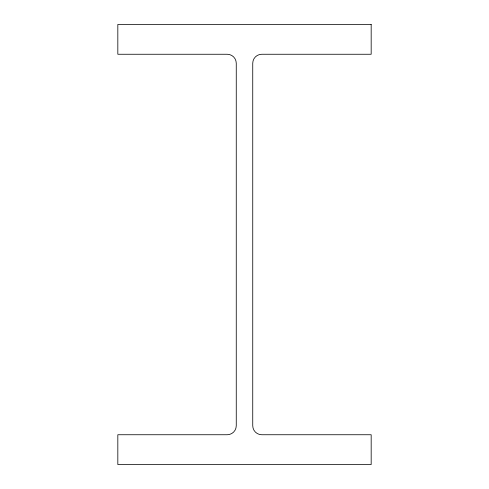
<?xml version="1.0" encoding="UTF-8"?>
<svg xmlns="http://www.w3.org/2000/svg" width="489" height="489" viewBox="0 0 489 489"><rect width="100%" height="100%" fill="white"/><g stroke="black" fill="none" stroke-linecap="round" stroke-linejoin="round"><path stroke-width="0.73" d="M371.175 24.45L117.825 24.45L117.825 54.255L227.226 54.255A9.034 9.034 0 0 1 236.26 63.289L236.26 425.711A9.034 9.034 0 0 1 227.226 434.745L117.825 434.745L117.825 464.55L371.175 464.55L371.175 434.745L261.774 434.745A9.034 9.034 0 0 1 252.74 425.711L252.74 63.289A9.034 9.034 0 0 1 261.774 54.255L371.175 54.255L371.175 24.45"/></g></svg>
